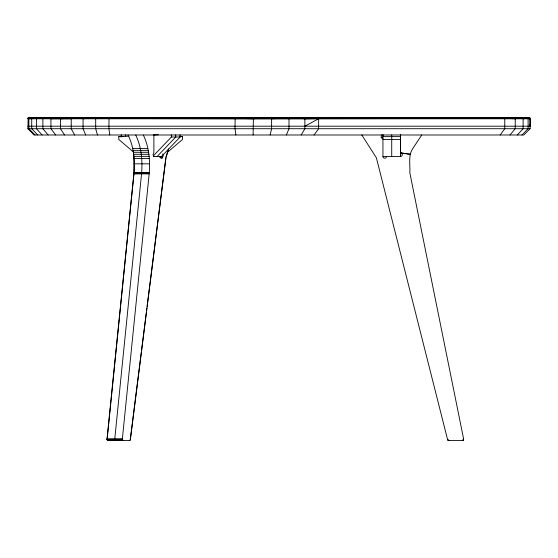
<?xml version="1.0" encoding="UTF-8"?>
<svg xmlns="http://www.w3.org/2000/svg" width="558" height="558" viewBox="0 0 558 558"><rect width="100%" height="100%" fill="white"/><g stroke="black" fill="none" stroke-linecap="round" stroke-linejoin="round"><path stroke-width="0.84" d="M122.906 440.548L107.485 440.381L107.15 439.202L134.066 172.771C134.931 159.86 133.836 146.921 128.131 135.064M122.683 440.381L122.362 438.965L149.272 172.771C150.13 159.86 149.042 146.921 143.336 135.064M382.948 134.966L382.948 136.64L400.498 136.64L400.498 134.966M391.723 134.966L391.723 156.477M400.498 152.25L400.498 156.477L400.498 136.64M27.9 126.206L530.072 126.206L530.1 118.777L529.709 117.822L528.754 117.431L29.246 117.431L28.158 117.982L27.9 128.717L34.171 134.987L523.802 134.987L530.072 128.717L530.072 118.777L526.689 118.101L525.901 117.48L521.87 117.431L28.632 117.578L51.957 117.431L50.938 118.777L50.938 128.717L55.688 134.987M37.24 117.459L28.828 117.494L109.04 117.445L108.873 128.717L109.793 134.987M121.163 137.01L121.239 134.848M125.578 136.292L125.634 134.848M179.969 136.515L182.55 136.64L182.445 139.528L167.205 152.522M160.913 156.477C161.185 160.516 164.261 155.877 162.706 153.973M253.095 134.987L253.381 118.777L257.977 118.429L530.051 118.429L253.381 118.777L27.963 118.359L529.919 118.101M133.383 152.285L133.927 158.43L133.892 173.629L107.017 438.965L107.701 440.548M135.733 135.064C141.439 146.921 142.527 159.86 141.669 172.771L114.767 438.965L115.192 440.485M447.802 440.032L448.876 440.569L462.317 440.569L462.994 440.381L463.628 438.965L462.777 440.485L463.189 440.248L463.656 439.202L409.823 172.771C410.409 164.805 407.954 155.682 412.78 148.561L421.743 134.987M386.527 156.477C386.631 158.786 382.844 158.786 382.948 156.477L382.948 134.848M130.251 439.558L141.279 352.251M141.502 350.522L146.308 312.487M146.524 310.757L146.852 308.169M147.068 306.44L152.418 264.08M152.641 262.358L161.374 193.201M161.59 191.478L165.852 157.761M500.17 134.987L504.767 128.717L504.753 118.568L504.083 117.494L235.155 117.445L234.988 128.717L235.915 134.987M122.795 439.558L122.23 440.555M165.991 156.903L168.481 149.112M270.121 134.987L271.613 128.717L271.613 118.777L280.437 118.429L280.123 117.48L271.293 117.431M96.074 117.431L87.571 117.48L87.215 118.429L83.065 118.777L83.065 128.717L85.688 134.987M168.628 149.112L165.991 157.761L130.391 439.558L129.777 440.52M42.129 134.987L36.423 128.717L36.423 118.777L38.425 118.429L39.269 117.48L44.005 117.431M31.527 117.48L29.03 117.445L31.527 117.48L30.599 118.429L27.914 118.568L31.722 118.777L31.722 128.717L37.735 134.987M286.352 134.987L288.995 128.717L288.995 118.777M130.14 440.032L129.861 440.464M301.18 134.987L304.87 128.717L304.87 118.777L301.048 118.429L300.525 117.48L109.005 117.494M314.042 134.987L318.639 128.717L318.632 118.568L317.655 117.431M509.956 134.987L515.243 128.717L515.243 118.777L517.336 118.429L516.513 117.48L514.113 117.431M517.308 134.987L523.111 128.717L523.111 118.777L526.822 118.429L526.689 118.101M153.38 155.849L171.355 137.01L171.271 134.848M157.168 156.477L175.742 137.01L175.665 134.848M161.555 156.477L180.129 137.01L180.053 134.848M521.974 134.987L528.112 128.717L528.112 118.777M463.642 439.432L462.547 440.548M108.977 117.578L68.097 117.48L67.546 118.429L60.459 118.777L60.459 128.717L64.575 134.987M382.132 134.736C380.472 135.468 381.135 138.217 382.948 138.119M304.87 126.206L318.639 118.777M68.313 117.459L76.062 117.431M141.99 117.431L162.657 117.459M526.794 117.431L525.901 117.48L529.103 117.48L507.361 117.459M133.425 151.957L118.847 139.528L118.742 136.64L128.214 136.187M154.036 134.952L158.339 134.743M38.425 118.429L50.973 118.429M31.213 117.612L28.451 117.689L30.941 117.822M28.046 118.163L529.709 117.822M50.938 118.777L71.236 118.777L71.236 128.717L74.646 134.987M504.474 117.822L517.217 118.101L504.718 118.359L515.243 118.777M253.318 117.431L257.887 117.48L257.977 118.429L87.215 118.429L108.873 118.568M304.87 118.777L318.632 118.568M318.102 117.578L300.525 117.48L304.075 117.431M57.941 117.459L75.958 117.445M235.044 117.822L257.963 118.101L234.995 118.359L253.381 118.777M213.714 117.459L234.506 117.431M43.901 117.459L47.123 117.431M503.316 117.459L506.783 117.431M517.217 118.101L300.971 118.101L318.59 118.359M318.353 117.822L300.706 117.612L529.43 117.612M519.121 117.459L525.092 117.459M51.692 117.48L68.097 117.48M257.963 118.101L87.264 118.101L108.88 118.359M192.189 117.459L206.279 117.459M235.099 117.578L257.887 117.48M280.123 117.48L288.423 117.431M151.978 117.459L159.623 117.431M170.071 117.459L184.14 117.459M108.929 117.822L87.446 117.612L257.922 117.612M49.153 117.459L60.222 117.431M225.99 117.459L234.604 117.445M516.513 117.48L503.783 117.431M27.9 118.777L530.1 118.777M27.9 128.717L530.072 128.717M118.742 136.64L123.137 136.64M179.62 136.64L182.55 136.64M171.355 137.01L180.129 137.01M382.948 139.528L400.498 139.528M132.588 148.561L147.786 148.561M133.111 150.374L148.309 150.374M133.522 152.285L148.728 152.285M133.822 154.287L149.028 154.287M134.004 156.345L149.209 156.345M153.513 156.477L162.706 156.477M382.948 156.477L400.588 156.477C402.897 156.582 402.897 152.794 400.588 152.899L400.588 134.541M160.16 156.763L162.699 156.763M160.132 157.035L162.664 157.035M160.076 157.293L162.608 157.293M160 157.53L162.538 157.53M160.753 157.747L162.448 157.747M160.648 157.928L162.336 157.928M134.066 158.43L149.272 158.43M134.066 163.822L149.272 163.822M134.066 172.771L149.272 172.771M134.066 172.987L149.265 172.987M134.059 173.203L149.258 173.203M134.046 173.412L149.251 173.412M134.032 173.629L149.237 173.629M134.011 173.838L149.216 173.838M107.164 438.965L122.362 438.965L122.788 440.485L107.589 440.485M107.15 439.202L122.348 439.202M122.362 439.432L107.157 439.432L107.82 440.569L107.017 438.965M107.185 439.662L122.39 439.662M107.234 439.878L122.439 439.878M107.303 440.081L122.502 440.081M107.387 440.248L122.586 440.248M107.561 440.548L129.833 440.555M492.93 117.459L480.926 117.445M300.525 117.48L317.962 117.494M109.04 117.445L83.623 117.431M516.792 117.612L504.083 117.494M494.779 117.431L499.026 117.459M235.071 117.689L257.942 117.822M87.341 117.822L108.908 117.982M300.86 117.822L318.451 117.982M504.362 117.689L517.036 117.822M37.337 117.431L39.827 117.459M37.644 117.431L39.269 117.48M28.158 117.982L30.732 118.101M31.29 117.431L32.099 117.48M401.139 152.983L410.304 154.287L400.867 152.92M153.882 156.477L152.99 154.692L153.882 152.899L153.882 134.541M115.164 440.548L114.76 439.432M381.016 137.777L382.662 138.098M448.702 440.555L447.572 439.558L376.371 157.761L361.786 134.987M115.422 440.569L114.767 438.965M448.876 440.569L447.572 439.558L447.704 439.885M35.063 134.987L28.863 128.717L28.863 118.777M48.148 134.987L42.868 128.717L42.868 118.777M97.483 134.987L95.69 128.717L95.69 118.777M122.244 438.623L122.551 440.283L122.237 438.595M529.779 124.56L530.072 126.206"/></g></svg>
